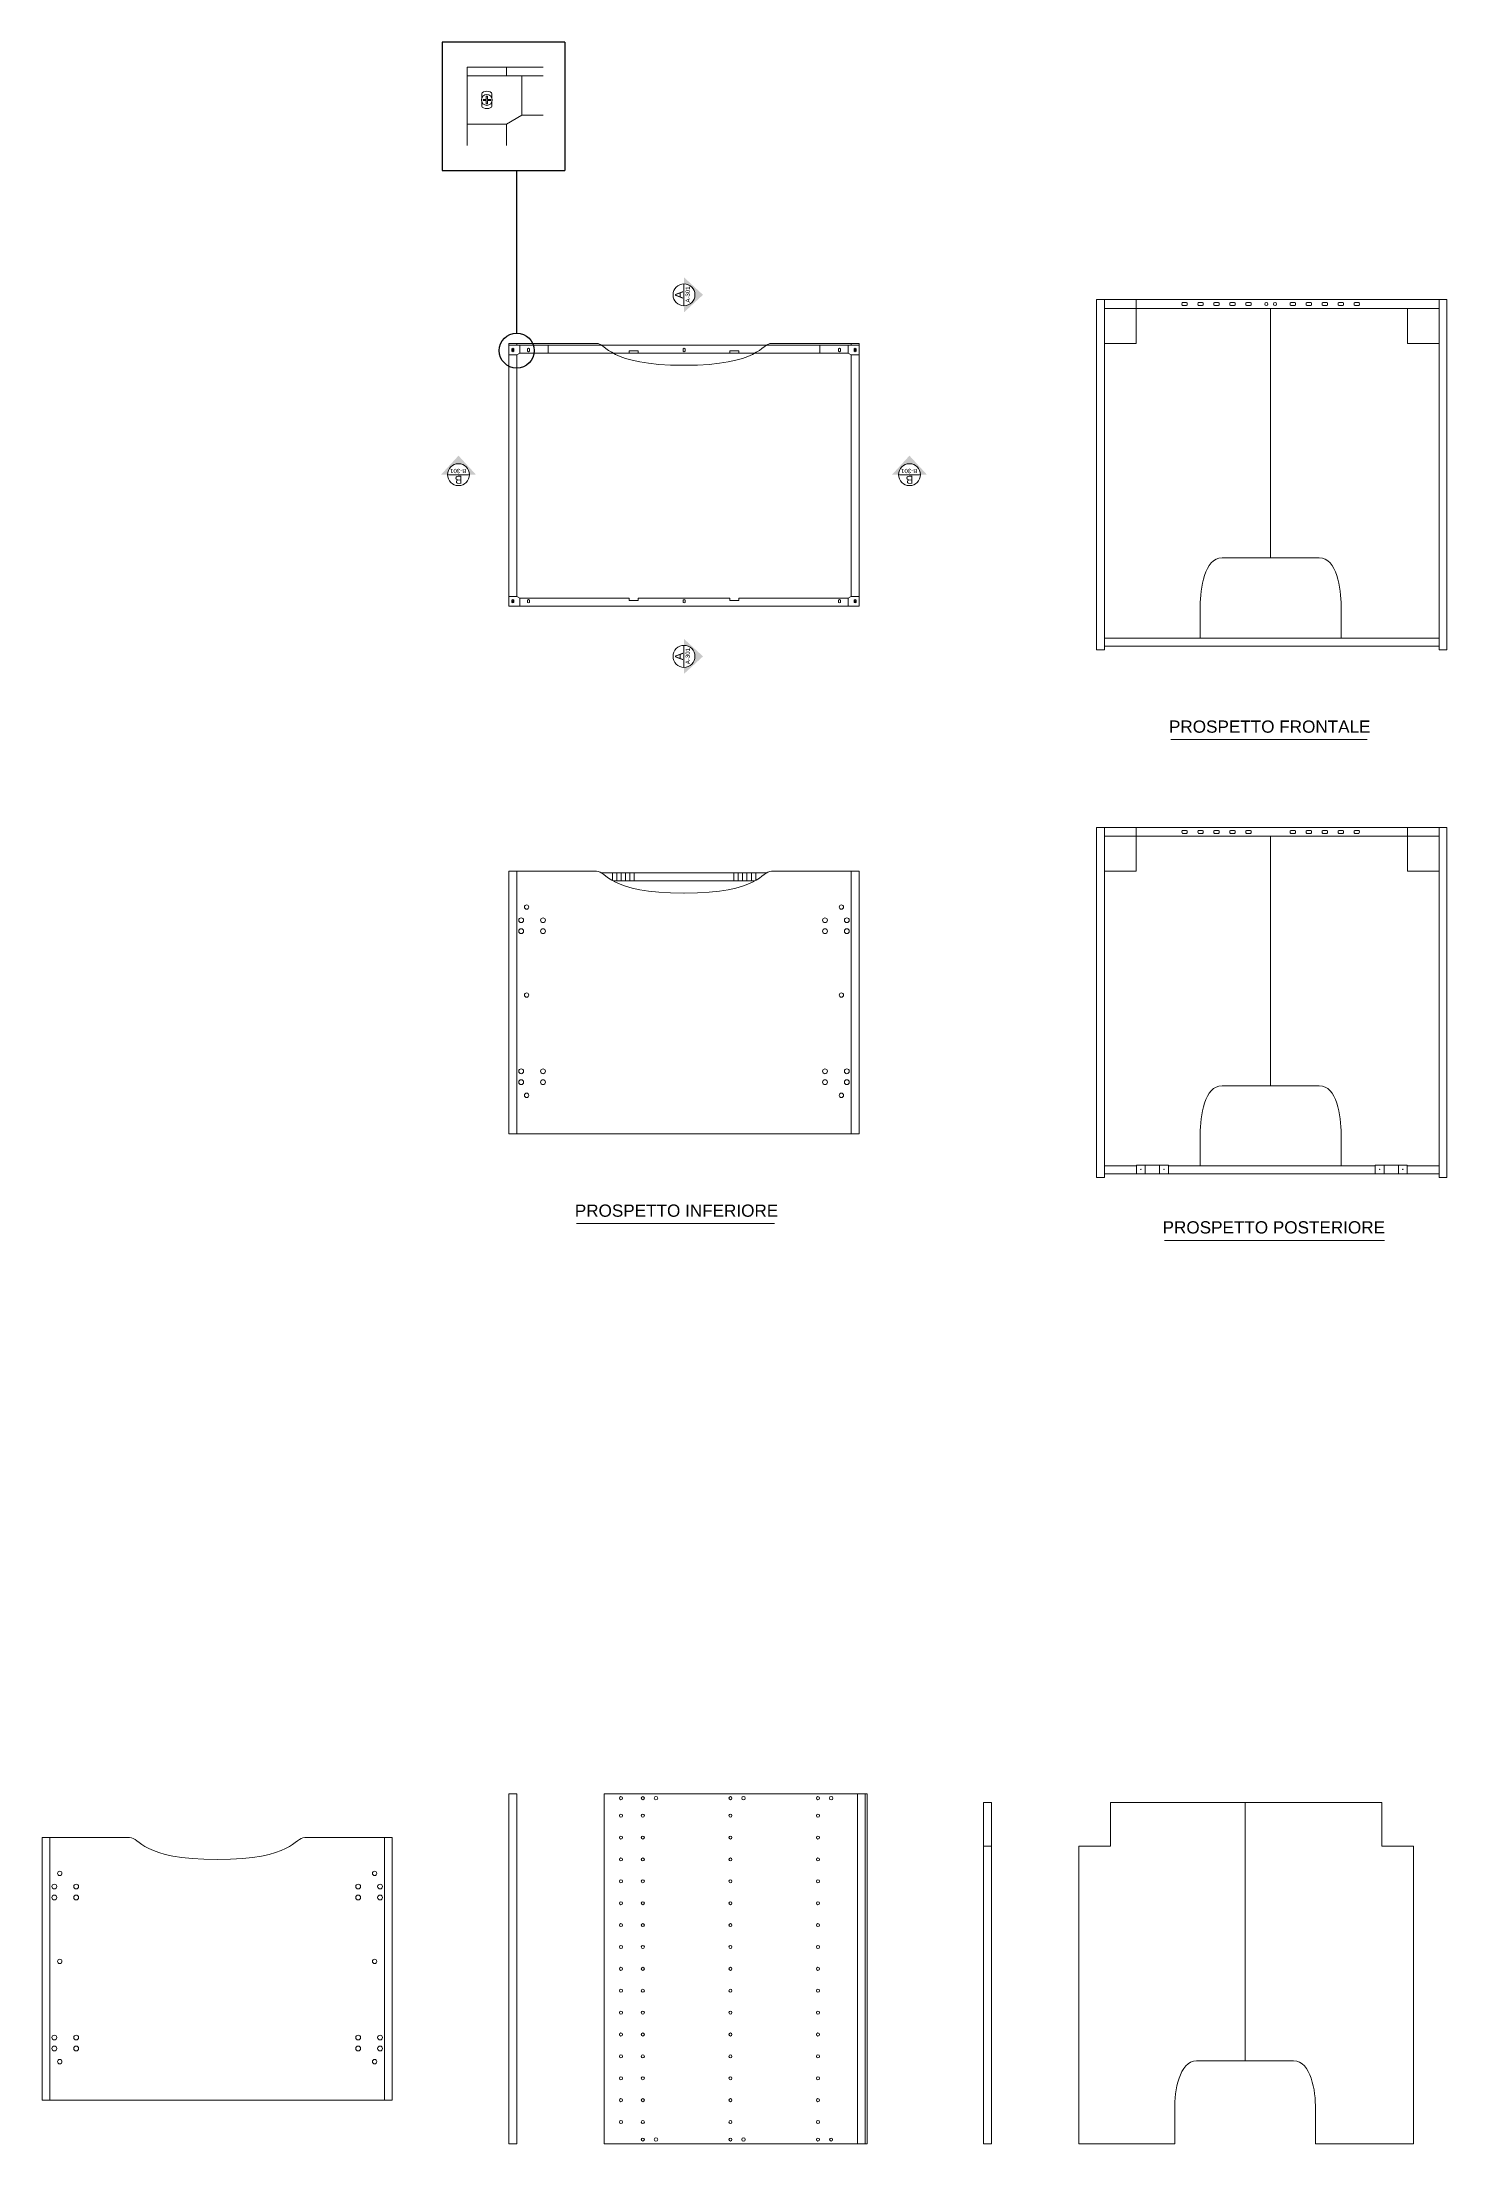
# Model space of a CAD drawing. Header units: millimetres. Extents: x 1472 to 2868, y 139 to 621.
# Drawn here: x 2252.8 to 2573.7, y 141.3 to 621.5 of the extents above; entities that cross this region are included whole.
import ezdxf
from ezdxf.enums import TextEntityAlignment as Align

# ---------------------------------------------------------------- set-up
doc = ezdxf.new("R2010")
doc.units = ezdxf.units.MM
doc.linetypes.add('CENTERX2', pattern=[4, 2.5, -0.5, 0.5, -0.5])
for name, color, linetype, lineweight in [('A-FURN', 8, 'Continuous', 18), ('componenti', 21, 'Continuous', 18), ('G-ANNO-DIM', 3, 'Continuous', 18), ('meccanismi', 4, 'Continuous', 18), ('viti', 2, 'Continuous', 18)]:
    doc.layers.add(name, color=color, linetype=linetype, lineweight=lineweight)
doc.layers.add('ingrandimenti', color=6, linetype='Continuous')
doc.styles.add('ARIAL', font='arial.ttf')
doc.styles.add('underline', font='arial.ttf')

# ---------------------------------------------------------------- blocks, each defined once
blk = doc.blocks.new('section plan')
h = blk.add_hatch(color=256)
h.dxf.hatch_style = 1
h.paths.add_polyline_path([(56.9, 0.3), (46.3, 0.3, -1), (10.7, 0.3), (0.1, 0.3), (28.5, -30.6)])
blk.add_line((46.3, 0.3), (10.7, 0.3))
blk.add_circle((28.5, 0.3), 17.8)
at = {"style": 'ARIAL'}
for tag, height, p in [('A', 13, (28.4, 8.6)), ('A-301', 7, (29, -5.7))]:
    blk.add_attdef(tag, text='', height=height, dxfattribs=at).set_placement(p, align=Align.MIDDLE_CENTER)
blk = doc.blocks.new('buchi')
at = {"layer": 'meccanismi'}
for p, q in [((2908.12, 1714.86), (2908.12, 1715.76)), ((2908.82, 1715.76), (2908.82, 1714.86))]:
    blk.add_line(p, q, dxfattribs=at)
for points in [[(2908.82, 1715.76), (2908.82, 1716), (2908.12, 1716), (2908.12, 1715.76)], [(2908.12, 1714.86), (2908.12, 1714.63), (2908.82, 1714.63), (2908.82, 1714.86)]]:
    blk.add_open_spline(points, degree=3, dxfattribs=at)

msp = doc.modelspace()

# ---------------------------------------------------------------- linework, layer by layer
at = {"layer": 'A-FURN'}
for p, q in [((2349.88, 615.74), (2349.88, 597.86)), ((2358.88, 615.74), (2349.88, 615.74)), ((2358.88, 615.74), (2367.27, 615.74)), ((2358.88, 613.74), (2358.88, 615.74)), ((2367.27, 613.74), (2358.88, 613.74)), ((2358.88, 597.86), (2358.88, 602.74)), ((2367.27, 604.74), (2362.38, 604.74)), ((2493.66, 562.62), (2493.66, 482.62)), ((2495.46, 482.62), (2495.46, 562.62)), ((2502.66, 562.62), (2502.66, 552.62)), ((2571.86, 482.62), (2571.86, 562.62)), ((2573.66, 482.62), (2573.66, 562.62)), ((2359.41, 552.62), (2359.41, 492.62)), ((2361.21, 552.62), (2359.41, 552.62)), ((2361.21, 552.62), (2379.41, 552.62)), ((2361.21, 552.22), (2361.21, 552.62)), ((2419.41, 552.62), (2437.61, 552.62)), ((2439.41, 552.62), (2437.61, 552.62)), ((2437.61, 552.22), (2437.61, 552.62)), ((2439.41, 492.62), (2439.41, 552.62)), ((2502.66, 552.62), (2495.46, 552.62)), ((2380.55, 552.22), (2361.21, 552.22)), ((2361.21, 494.82), (2361.21, 550.02)), ((2383.21, 550.42), (2361.91, 550.42)), ((2436.91, 550.42), (2415.61, 550.42)), ((2437.61, 552.22), (2418.26, 552.22)), ((2437.61, 494.82), (2437.61, 550.02)), ((2522.32, 503.62), (2544.49, 503.62)), ((2437.61, 492.62), (2361.41, 492.62)), ((2517.32, 485.29), (2517.32, 492.62)), ((2549.49, 492.62), (2549.49, 485.29)), ((2495.46, 485.29), (2571.86, 485.29)), ((2495.46, 485.29), (2517.32, 485.29)), ((2493.66, 482.62), (2495.46, 482.62)), ((2571.86, 483.49), (2495.46, 483.49)), ((2571.86, 482.62), (2571.86, 482.82)), ((2571.86, 482.62), (2573.66, 482.62)), ((2573.66, 482.62), (2571.86, 482.62)), ((2493.66, 442.04), (2493.66, 362.04)), ((2495.46, 362.04), (2495.46, 442.04)), ((2502.66, 442.04), (2502.66, 432.04)), ((2571.86, 362.04), (2571.86, 442.04)), ((2573.66, 362.04), (2573.66, 442.04)), ((2359.41, 372.04), (2359.41, 432.04)), ((2361.21, 432.04), (2379.41, 432.04)), ((2361.21, 372.04), (2361.21, 432.04)), ((2418.26, 431.64), (2380.55, 431.64)), ((2415.61, 429.84), (2383.21, 429.84)), ((2419.41, 432.04), (2437.61, 432.04)), ((2437.61, 372.04), (2437.61, 432.04)), ((2437.61, 372.04), (2437.61, 432.04)), ((2502.66, 432.04), (2495.46, 432.04)), ((2522.32, 383.04), (2544.49, 383.04)), ((2517.32, 364.71), (2517.32, 372.04)), ((2549.49, 372.04), (2549.49, 364.71)), ((2493.66, 362.04), (2495.46, 362.04)), ((2495.46, 364.71), (2502.75, 364.71)), ((2495.46, 364.71), (2502.75, 364.71)), ((2571.86, 362.91), (2495.46, 362.91)), ((2510.03, 364.71), (2557.3, 364.71)), ((2510.03, 364.71), (2517.32, 364.71)), ((2549.49, 364.71), (2557.3, 364.71)), ((2564.58, 364.71), (2571.86, 364.71)), ((2564.58, 364.71), (2571.86, 364.71)), ((2571.86, 362.04), (2571.86, 362.24)), ((2571.86, 362.04), (2573.66, 362.04)), ((2573.66, 362.04), (2571.86, 362.04))]:
    msp.add_line(p, q, dxfattribs=at)
for points in [[(2358.88, 613.74), (2358.88, 615.74)], [(2358.88, 597.86), (2358.88, 602.74)], [(2571.86, 562.62), (2571.86, 560.62)], [(2522.32, 503.62), (2533.4, 503.62), (2533.4, 560.62)], [(2564.66, 560.62), (2564.66, 552.62), (2571.86, 552.62)], [(2361.21, 552.22), (2361.21, 552.62)], [(2437.61, 552.22), (2437.61, 552.62)], [(2495.46, 484.62), (2495.46, 552.62)], [(2571.86, 484.62), (2571.86, 552.62)], [(2361.21, 494.82), (2361.21, 550.02)], [(2437.61, 494.82), (2437.61, 550.02)], [(2359.41, 492.62), (2361.21, 492.62)], [(2437.61, 492.62), (2361.21, 492.62)], [(2439.41, 492.62), (2437.61, 492.62)], [(2564.66, 442.04), (2564.66, 432.04), (2571.86, 432.04)], [(2571.86, 442.04), (2571.86, 440.04)], [(2522.32, 383.04), (2533.4, 383.04), (2533.4, 440.04)], [(2359.41, 372.04), (2361.21, 372.04), (2361.21, 432.04), (2359.41, 432.04)], [(2361.21, 429.84), (2361.21, 431.64)], [(2383.06, 431.64), (2383.06, 429.92)], [(2384.06, 429.82), (2384.06, 431.64)], [(2385.06, 431.64), (2385.06, 429.84)], [(2386.06, 429.84), (2386.06, 431.64)], [(2387.06, 431.64), (2387.06, 429.84)], [(2388.06, 431.64), (2388.06, 429.84)], [(2410.79, 431.66), (2410.79, 429.86)], [(2411.79, 431.66), (2411.79, 429.86)], [(2412.79, 429.86), (2412.79, 431.66)], [(2413.79, 431.66), (2413.79, 429.86)], [(2414.79, 429.84), (2414.79, 431.66)], [(2415.79, 431.66), (2415.79, 429.94)], [(2437.61, 372.04), (2439.41, 372.04), (2439.41, 432.04), (2437.61, 432.04)], [(2437.61, 429.84), (2437.61, 431.64)], [(2495.46, 364.04), (2495.46, 432.04)], [(2571.86, 364.04), (2571.86, 432.04)], [(2437.61, 372.04), (2361.21, 372.04)], [(2437.61, 372.04), (2437.61, 372.87)], [(2495.46, 364.71), (2502.75, 364.71), (2502.75, 362.91)]]:
    msp.add_lwpolyline(points, dxfattribs=at)
for centre, radius in [((2363.46, 423.84), 0.5), ((2435.36, 423.84), 0.5), ((2362.21, 420.84), 0.552), ((2362.21, 418.34), 0.552), ((2367.21, 420.84), 0.552), ((2367.21, 418.34), 0.552), ((2431.61, 420.84), 0.552), ((2431.61, 418.34), 0.552), ((2436.61, 420.84), 0.552), ((2436.61, 418.34), 0.552), ((2363.46, 403.74), 0.5), ((2435.36, 403.74), 0.5), ((2362.21, 386.34), 0.552), ((2362.21, 383.84), 0.552), ((2367.21, 386.34), 0.552), ((2367.21, 383.84), 0.552), ((2431.61, 386.34), 0.552), ((2431.61, 383.84), 0.552), ((2436.61, 386.34), 0.552), ((2436.61, 383.84), 0.552), ((2363.46, 380.84), 0.5), ((2435.36, 380.84), 0.5)]:
    msp.add_circle(centre, radius, dxfattribs=at)
for points in [[(2379.41, 552.62), (2381.76, 552.62), (2382.05, 547.62), (2399.4, 547.62)], [(2522.32, 503.62), (2518.29, 503.62), (2517.32, 496.65), (2517.32, 492.62)], [(2544.49, 503.62), (2548.52, 503.62), (2549.49, 496.65), (2549.49, 492.62)], [(2379.41, 432.04), (2381.76, 432.04), (2382.05, 427.04), (2399.4, 427.04)], [(2522.32, 383.04), (2518.29, 383.04), (2517.32, 376.06), (2517.32, 372.04)], [(2544.49, 383.04), (2548.52, 383.04), (2549.49, 376.06), (2549.49, 372.04)]]:
    msp.add_open_spline(points, degree=3, dxfattribs=at)
for points in [[(2399.41, 547.62), (2416.76, 547.62), (2417.05, 552.62), (2419.41, 552.62), (2419.41, 552.62), (2419.41, 552.62), (2419.41, 552.62), (2419.41, 552.62), (2419.41, 552.62), (2419.41, 552.62)], [(2399.41, 427.04), (2416.76, 427.04), (2417.05, 432.04), (2419.41, 432.04), (2419.41, 432.04), (2419.41, 432.04), (2419.41, 432.04), (2419.41, 432.04), (2419.41, 432.04), (2419.41, 432.04)]]:
    msp.add_open_spline(points, degree=3, knots=[0, 0, 0, 0, 7.071068, 7.071068, 7.071068, 7.071074, 7.071074, 7.071074, 7.071154, 7.071154, 7.071154, 7.071154], dxfattribs=at)
at = {"layer": 'componenti'}
for p, q in [((2361.21, 221.28), (2361.21, 141.28)), ((2439.01, 221.28), (2439.01, 141.28)), ((2440.81, 141.28), (2440.81, 221.28)), ((2467.82, 141.28), (2467.82, 219.28)), ((2252.79, 151.28), (2252.79, 211.28)), ((2254.59, 211.28), (2272.79, 211.28)), ((2254.59, 151.28), (2254.59, 211.28)), ((2312.79, 211.28), (2330.99, 211.28)), ((2330.99, 151.28), (2330.99, 211.28)), ((2330.99, 151.28), (2330.99, 211.28)), ((2469.62, 209.28), (2467.82, 209.28)), ((2516.48, 160.28), (2538.65, 160.28)), ((2511.48, 141.28), (2511.48, 149.28)), ((2543.65, 149.28), (2543.65, 141.28)), ((2441.21, 141.28), (2440.81, 141.28)), ((2489.62, 141.28), (2511.48, 141.28)), ((2543.65, 141.28), (2566.02, 141.28))]:
    msp.add_line(p, q, dxfattribs=at)
for points in [[(2361.21, 141.28), (2359.41, 141.28), (2359.41, 221.28)], [(2359.41, 221.28), (2361.21, 221.28)], [(2381.21, 141.28), (2441.21, 141.28), (2441.21, 221.28), (2381.21, 221.28), (2381.21, 141.28)], [(2440.81, 221.28), (2439.01, 221.28)], [(2467.82, 219.28), (2469.62, 219.28), (2469.62, 141.28), (2467.82, 141.28)], [(2496.82, 219.28), (2496.82, 209.28), (2489.62, 209.28)], [(2496.82, 219.28), (2558.82, 219.28)], [(2516.48, 160.28), (2527.56, 160.28), (2527.56, 219.28)], [(2558.82, 219.28), (2558.82, 209.28), (2566.02, 209.28)], [(2252.79, 151.28), (2254.59, 151.28), (2254.59, 211.28), (2252.79, 211.28)], [(2254.59, 209.08), (2254.59, 210.88)], [(2330.99, 151.28), (2332.79, 151.28), (2332.79, 211.28), (2330.99, 211.28)], [(2330.99, 209.08), (2330.99, 210.88)], [(2489.62, 141.28), (2489.62, 209.28)], [(2566.02, 141.28), (2566.02, 209.28)], [(2330.99, 151.28), (2254.59, 151.28)], [(2330.99, 151.28), (2330.99, 152.11)]]:
    msp.add_lwpolyline(points, dxfattribs=at)
for centre, radius in [((2385.01, 220.28), 0.35), ((2385.01, 216.28), 0.35), ((2390.01, 220.28), 0.35), ((2390.01, 216.28), 0.35), ((2393.01, 220.28), 0.4), ((2410.01, 220.28), 0.35), ((2410.01, 216.28), 0.35), ((2413.01, 220.28), 0.4), ((2430.01, 220.28), 0.35), ((2430.01, 216.28), 0.35), ((2433.01, 220.28), 0.4), ((2385.01, 211.28), 0.35), ((2390.01, 211.28), 0.35), ((2410.01, 211.28), 0.35), ((2430.01, 211.28), 0.35), ((2385.01, 206.28), 0.35), ((2390.01, 206.28), 0.35), ((2410.01, 206.28), 0.35), ((2430.01, 206.28), 0.35), ((2256.84, 203.08), 0.5), ((2328.74, 203.08), 0.5), ((2255.59, 200.08), 0.552), ((2255.59, 197.58), 0.552), ((2260.59, 200.08), 0.552), ((2260.59, 197.58), 0.552), ((2324.99, 200.08), 0.552), ((2324.99, 197.58), 0.552), ((2329.99, 200.08), 0.552), ((2329.99, 197.58), 0.552), ((2385.01, 201.28), 0.35), ((2390.01, 201.28), 0.35), ((2410.01, 201.28), 0.35), ((2430.01, 201.28), 0.35), ((2385.01, 196.28), 0.35), ((2390.01, 196.28), 0.35), ((2410.01, 196.28), 0.35), ((2430.01, 196.28), 0.35), ((2385.01, 191.28), 0.35), ((2390.01, 191.28), 0.35), ((2410.01, 191.28), 0.35), ((2430.01, 191.28), 0.35), ((2256.84, 182.98), 0.5), ((2328.74, 182.98), 0.5), ((2385.01, 186.28), 0.35), ((2390.01, 186.28), 0.35), ((2410.01, 186.28), 0.35), ((2430.01, 186.28), 0.35), ((2385.01, 181.28), 0.35), ((2390.01, 181.28), 0.35), ((2410.01, 181.28), 0.35), ((2430.01, 181.28), 0.35), ((2385.01, 176.28), 0.35), ((2390.01, 176.28), 0.35), ((2410.01, 176.28), 0.35), ((2430.01, 176.28), 0.35), ((2385.01, 171.28), 0.35), ((2390.01, 171.28), 0.35), ((2410.01, 171.28), 0.35), ((2430.01, 171.28), 0.35), ((2255.59, 165.58), 0.552), ((2255.59, 163.08), 0.552), ((2260.59, 165.58), 0.552), ((2260.59, 163.08), 0.552), ((2324.99, 165.58), 0.552), ((2324.99, 163.08), 0.552), ((2329.99, 165.58), 0.552), ((2329.99, 163.08), 0.552), ((2385.01, 166.28), 0.35), ((2390.01, 166.28), 0.35), ((2410.01, 166.28), 0.35), ((2430.01, 166.28), 0.35), ((2256.84, 160.08), 0.5), ((2328.74, 160.08), 0.5), ((2385.01, 161.28), 0.35), ((2390.01, 161.28), 0.35), ((2410.01, 161.28), 0.35), ((2430.01, 161.28), 0.35), ((2385.01, 156.28), 0.35), ((2390.01, 156.28), 0.35), ((2410.01, 156.28), 0.35), ((2430.01, 156.28), 0.35), ((2385.01, 151.28), 0.35), ((2390.01, 151.28), 0.35), ((2410.01, 151.28), 0.35), ((2430.01, 151.28), 0.35), ((2385.01, 146.28), 0.35), ((2390.01, 146.28), 0.35), ((2410.01, 146.28), 0.35), ((2430.01, 146.28), 0.35), ((2390.01, 142.28), 0.35), ((2393.01, 142.28), 0.4), ((2410.01, 142.28), 0.35), ((2413.01, 142.28), 0.4), ((2430.01, 142.28), 0.35), ((2433.01, 142.28), 0.35)]:
    msp.add_circle(centre, radius, dxfattribs=at)
for points in [[(2272.79, 211.28), (2275.15, 211.28), (2275.43, 206.28), (2292.79, 206.28)], [(2516.48, 160.28), (2512.45, 160.28), (2511.48, 153.3), (2511.48, 149.28)], [(2538.65, 160.28), (2542.67, 160.28), (2543.65, 153.3), (2543.65, 149.28)]]:
    msp.add_open_spline(points, degree=3, dxfattribs=at)
msp.add_open_spline([(2292.79, 206.28), (2310.15, 206.28), (2310.43, 211.28), (2312.79, 211.28), (2312.79, 211.28), (2312.79, 211.28), (2312.79, 211.28), (2312.79, 211.28), (2312.79, 211.28), (2312.79, 211.28)], degree=3, knots=[0, 0, 0, 0, 7.071068, 7.071068, 7.071068, 7.071074, 7.071074, 7.071074, 7.071154, 7.071154, 7.071154, 7.071154], dxfattribs=at)
at = {"layer": 'G-ANNO-DIM'}
for p, q in [((2510.58, 462.11), (2555.45, 462.11)), ((2374.86, 351.53), (2420.07, 351.53)), ((2509.12, 347.71), (2559.39, 347.71))]:
    msp.add_line(p, q, dxfattribs=at)
at = {"layer": 'ingrandimenti'}
for points in [[(2344.16, 621.47), (2344.16, 592.13), (2372.22, 592.13)], [(2372.22, 621.47), (2344.16, 621.47)], [(2372.22, 621.47), (2372.22, 592.13)], [(2361.21, 554.99), (2361.21, 592.13)]]:
    msp.add_lwpolyline(points, dxfattribs=at)
msp.add_circle((2361.21, 550.99), 4, dxfattribs=at)
at = {"layer": 'meccanismi'}
for p, q in [((2349.88, 613.74), (2349.88, 602.74)), ((2349.88, 613.74), (2367.27, 613.74)), ((2358.88, 613.74), (2367.27, 613.74)), ((2353.23, 608.73), (2353.23, 609.65)), ((2353.23, 606.84), (2353.23, 607.75)), ((2355.53, 608.73), (2355.53, 609.65)), ((2355.53, 606.84), (2355.53, 607.75)), ((2349.88, 602.74), (2358.88, 602.74)), ((2362.38, 604.74), (2358.88, 602.74)), ((2573.66, 562.62), (2493.66, 562.62)), ((2359.41, 552.22), (2359.41, 550.02)), ((2359.41, 552.22), (2399.41, 552.22)), ((2359.41, 550.02), (2361.21, 550.02)), ((2360.08, 550.84), (2360.08, 551.4)), ((2360.54, 550.84), (2360.54, 551.4)), ((2361.21, 552.22), (2437.61, 552.22)), ((2361.91, 550.42), (2361.21, 550.02)), ((2363.68, 550.84), (2363.68, 551.4)), ((2364.14, 550.84), (2364.14, 551.4)), ((2368.41, 550.42), (2368.41, 552.22)), ((2388.91, 550.42), (2388.91, 550.92)), ((2388.91, 550.42), (2399.41, 550.42)), ((2399.18, 550.83), (2399.18, 551.4)), ((2439.41, 552.22), (2399.41, 552.22)), ((2409.91, 550.42), (2399.41, 550.42)), ((2399.64, 550.83), (2399.64, 551.4)), ((2409.91, 550.42), (2409.91, 550.92)), ((2430.41, 550.42), (2430.41, 552.22)), ((2434.68, 550.83), (2434.68, 551.4)), ((2435.14, 550.83), (2435.14, 551.4)), ((2436.91, 550.42), (2437.61, 550.02)), ((2439.41, 550.02), (2437.61, 550.02)), ((2438.28, 550.83), (2438.28, 551.4)), ((2438.74, 550.83), (2438.74, 551.4)), ((2439.41, 552.22), (2439.41, 550.02)), ((2359.41, 492.62), (2359.41, 494.82)), ((2359.41, 494.82), (2361.21, 494.82)), ((2361.91, 494.42), (2361.21, 494.82)), ((2436.91, 494.42), (2437.61, 494.82)), ((2439.41, 494.82), (2437.61, 494.82)), ((2439.41, 492.62), (2439.41, 494.82)), ((2359.41, 492.62), (2399.41, 492.62)), ((2360.08, 493.44), (2360.08, 494)), ((2360.54, 493.44), (2360.54, 494)), ((2363.68, 493.44), (2363.68, 494)), ((2364.14, 493.44), (2364.14, 494)), ((2388.91, 494.42), (2388.91, 493.92)), ((2388.91, 494.42), (2399.41, 494.42)), ((2399.18, 493.43), (2399.18, 494)), ((2409.91, 494.42), (2399.41, 494.42)), ((2439.41, 492.62), (2399.41, 492.62)), ((2399.64, 493.43), (2399.64, 494)), ((2409.91, 494.42), (2409.91, 493.92)), ((2434.68, 493.43), (2434.68, 494)), ((2435.14, 493.43), (2435.14, 494)), ((2438.28, 493.43), (2438.28, 494)), ((2438.74, 493.43), (2438.74, 494)), ((2573.66, 442.04), (2493.66, 442.04)), ((2502.75, 364.91), (2510.03, 364.91)), ((2502.75, 362.91), (2502.75, 364.91)), ((2510.03, 362.91), (2502.75, 362.91)), ((2504.75, 364.91), (2504.75, 362.91)), ((2508.03, 364.91), (2508.03, 362.91)), ((2510.03, 364.91), (2510.03, 362.91)), ((2557.3, 364.91), (2564.58, 364.91)), ((2557.3, 362.91), (2557.3, 364.91)), ((2564.58, 362.91), (2557.3, 362.91)), ((2559.3, 364.91), (2559.3, 362.91)), ((2562.58, 364.91), (2562.58, 362.91)), ((2564.58, 364.91), (2564.58, 362.91))]:
    msp.add_line(p, q, dxfattribs=at)
for points in [[(2362.38, 613.74), (2362.38, 604.74), (2367.27, 604.74)], [(2362.38, 604.74), (2367.27, 604.74)], [(2495.46, 562.62), (2495.46, 560.62), (2571.86, 560.62)], [(2361.91, 552.22), (2361.91, 550.42), (2386.91, 550.42)], [(2361.91, 550.42), (2415.61, 550.42)], [(2388.91, 550.92), (2386.91, 550.92), (2386.91, 550.42)], [(2409.91, 550.92), (2411.91, 550.92), (2411.91, 550.42)], [(2436.91, 550.42), (2411.91, 550.42)], [(2436.91, 550.42), (2436.91, 552.22)], [(2361.91, 492.62), (2361.91, 494.42), (2386.91, 494.42)], [(2388.91, 493.92), (2386.91, 493.92), (2386.91, 494.42)], [(2409.91, 493.92), (2411.91, 493.92), (2411.91, 494.42)], [(2436.91, 492.62), (2436.91, 494.42), (2411.91, 494.42)], [(2495.46, 442.04), (2495.46, 440.04), (2571.86, 440.04)]]:
    msp.add_lwpolyline(points, dxfattribs=at)
for centre, radius in [((2532.4, 561.62), 0.35), ((2534.4, 561.62), 0.35), ((2503.75, 363.91), 0.05), ((2509.03, 363.91), 0.05), ((2558.3, 363.91), 0.05), ((2563.58, 363.91), 0.05)]:
    msp.add_circle(centre, radius, dxfattribs=at)
for points in [[(2353.23, 609.65), (2353.23, 610.41), (2355.53, 610.41), (2355.53, 609.65)], [(2355.53, 606.84), (2355.53, 606.07), (2353.23, 606.07), (2353.23, 606.84)], [(2360.08, 551.4), (2360.08, 551.55), (2360.54, 551.55), (2360.54, 551.4)], [(2360.54, 550.84), (2360.54, 550.68), (2360.08, 550.68), (2360.08, 550.84)], [(2363.68, 551.4), (2363.68, 551.55), (2364.14, 551.55), (2364.14, 551.4)], [(2364.14, 550.84), (2364.14, 550.68), (2363.68, 550.68), (2363.68, 550.84)], [(2399.18, 551.4), (2399.18, 551.55), (2399.64, 551.55), (2399.64, 551.4)], [(2399.64, 550.83), (2399.64, 550.68), (2399.18, 550.68), (2399.18, 550.83)], [(2434.68, 551.4), (2434.68, 551.55), (2435.14, 551.55), (2435.14, 551.4)], [(2435.14, 550.83), (2435.14, 550.68), (2434.68, 550.68), (2434.68, 550.83)], [(2438.28, 551.4), (2438.28, 551.55), (2438.74, 551.55), (2438.74, 551.4)], [(2438.74, 550.83), (2438.74, 550.68), (2438.28, 550.68), (2438.28, 550.83)], [(2360.08, 494), (2360.08, 494.15), (2360.54, 494.15), (2360.54, 494)], [(2360.54, 493.44), (2360.54, 493.28), (2360.08, 493.28), (2360.08, 493.44)], [(2363.68, 494), (2363.68, 494.15), (2364.14, 494.15), (2364.14, 494)], [(2364.14, 493.44), (2364.14, 493.28), (2363.68, 493.28), (2363.68, 493.44)], [(2399.18, 494), (2399.18, 494.15), (2399.64, 494.15), (2399.64, 494)], [(2399.64, 493.43), (2399.64, 493.28), (2399.18, 493.28), (2399.18, 493.43)], [(2434.68, 494), (2434.68, 494.15), (2435.14, 494.15), (2435.14, 494)], [(2435.14, 493.43), (2435.14, 493.28), (2434.68, 493.28), (2434.68, 493.43)], [(2438.28, 494), (2438.28, 494.15), (2438.74, 494.15), (2438.74, 494)], [(2438.74, 493.43), (2438.74, 493.28), (2438.28, 493.28), (2438.28, 493.43)]]:
    msp.add_open_spline(points, degree=3, dxfattribs=at)
at = {"layer": 'viti'}
for p, q in [((2353.51, 608.37), (2354.26, 608.37)), ((2353.51, 608.12), (2354.26, 608.12)), ((2354.26, 609.12), (2354.26, 608.37)), ((2354.26, 608.12), (2354.26, 607.37)), ((2354.51, 609.12), (2354.51, 608.37)), ((2354.51, 608.37), (2355.26, 608.37)), ((2354.51, 608.12), (2355.26, 608.12)), ((2354.51, 608.12), (2354.51, 607.37)), ((2360.54, 551.4), (2360.08, 550.84)), ((2360.54, 550.84), (2360.08, 551.4)), ((2438.74, 551.4), (2438.28, 550.83)), ((2438.74, 550.83), (2438.28, 551.4)), ((2360.54, 494), (2360.08, 493.44)), ((2360.54, 493.44), (2360.08, 494)), ((2438.74, 494), (2438.28, 493.43)), ((2438.74, 493.43), (2438.28, 494))]:
    msp.add_line(p, q, dxfattribs=at)
for points in [[(2354.26, 608.37), (2353.51, 608.37), (2353.51, 608.12)], [(2354.51, 608.37), (2354.51, 609.12), (2354.26, 609.12)], [(2354.51, 608.12), (2354.51, 607.37), (2354.26, 607.37)], [(2354.51, 608.37), (2355.26, 608.37), (2355.26, 608.12)]]:
    msp.add_lwpolyline(points, dxfattribs=at)
msp.add_circle((2354.38, 608.24), 1.25, dxfattribs=at)

# ---------------------------------------------------------------- block references
at = {"layer": 'G-ANNO-DIM', "linetype": 'CENTERX2', "ltscale": 5, "xscale": 0.1405937589080501, "yscale": 0.1405937589080501, "zscale": 0.1405937589080501}
for p, rotation, values in [((2399.45, 559.71), 90, {'A-301': 'A-301', 'A': 'A'}), ((2351.91, 522.67), 180, {'A-301': 'B-301', 'A': 'B'}), ((2454.91, 522.67), 180, {'A-301': 'B-301', 'A': 'B'}), ((2399.45, 477.11), 90, {'A-301': 'A-301', 'A': 'A'})]:
    msp.add_blockref('section plan', p, dxfattribs=dict(at, rotation=rotation)).add_auto_attribs(values)
at = {"layer": 'meccanismi', "rotation": 90}
for p in [(4229.05, -2346.85), (4232.7, -2346.85), (4236.35, -2346.85), (4240, -2346.85), (4243.65, -2346.85), (4253.78, -2346.85), (4257.43, -2346.85), (4261.08, -2346.85), (4264.73, -2346.85), (4268.38, -2346.85), (4229.05, -2467.44), (4232.7, -2467.44), (4236.35, -2467.44), (4240, -2467.44), (4243.65, -2467.44), (4253.78, -2467.44), (4257.43, -2467.44), (4261.08, -2467.44), (4264.73, -2467.44), (4268.38, -2467.44)]:
    msp.add_blockref('buchi', p, dxfattribs=at)

# ---------------------------------------------------------------- texts
at = {"layer": 'G-ANNO-DIM', "style": 'underline'}
for s, p in [('PROSPETTO FRONTALE', (2510.18, 463.68)), ('PROSPETTO INFERIORE', (2374.47, 353.1)), ('PROSPETTO POSTERIORE', (2508.72, 349.28))]:
    msp.add_text(s, height=2.7972, dxfattribs=at).set_placement(p)

doc.saveas('drawing.dxf')
